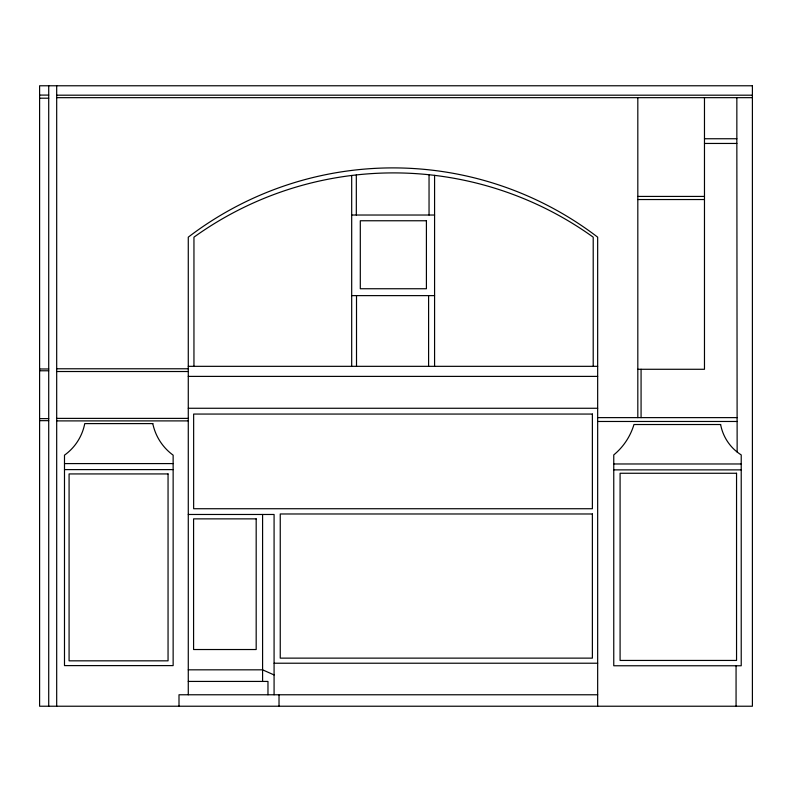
<?xml version="1.0" encoding="UTF-8"?>
<svg xmlns="http://www.w3.org/2000/svg" width="792" height="792" viewBox="0 0 792 792"><rect width="100%" height="100%" fill="white"/><g stroke="black" fill="none" stroke-linecap="round" stroke-linejoin="round"><path stroke-width="1.19" d="M39.6 95.09L48.718 95.09M56.687 95.189L752.4 95.189M56.687 97.663L752.4 97.663M39.6 98.198L48.718 98.198M704.474 138.749L736.847 138.749M704.474 143.451L736.847 143.451L737.144 452.024M637.817 196.426L704.474 196.426M637.817 199.535L704.474 199.535M351.688 215.028L434.58 215.028M351.688 295.624L434.58 295.624M188.278 366.33L597.663 366.33M56.687 368.775L188.278 368.775M39.6 368.983L48.718 368.983M637.817 369.28L704.474 369.28L704.474 97.663M39.6 370.775L48.718 370.775M56.687 371.517L188.278 371.517M188.278 376.388L597.663 376.388M188.278 408.266L597.663 408.266M597.663 417.622L737.144 417.622M56.687 418.384L188.278 418.384M39.6 418.622L48.718 418.622M39.6 420.661L48.718 420.661M56.687 420.898L188.278 420.898M597.663 421.473L737.144 421.473M64.489 463.587L173.141 463.587M613.76 463.973L741.223 463.973M64.489 469.607L173.141 469.607M613.76 469.874L741.223 469.874M188.278 514.473L274.082 514.473L274.082 694.772M274.082 663.221L597.663 663.221M188.278 669.824L262.588 669.824L274.082 674.942M188.278 681.427L267.973 681.427L267.973 694.772M597.663 694.772L179.002 694.772L179.002 706.226M736.847 97.663L736.847 143.451M736.065 665.765L736.065 706.226M641.074 369.28L641.074 417.622M637.817 97.663L637.817 417.622M597.663 706.226L597.663 237.164A337.075 337.075 0 0 0 188.278 237.164L188.278 694.772M593.208 366.33L593.208 237.164A342.193 342.193 0 0 0 193.951 237.164L193.951 366.33M434.58 175.369L434.58 366.33M429.046 174.745L429.046 215.028M428.601 295.624L428.601 366.33M356.509 295.624L356.509 366.33M356.321 174.933L356.321 215.028M351.688 175.477L351.688 366.33M279.022 694.772L279.022 706.226M262.588 514.473L262.588 681.427M56.687 85.774L56.687 706.226M48.718 85.774L48.718 706.226M752.4 85.774L39.6 85.774L39.6 706.226L752.4 706.226L752.4 85.774M426.413 220.76L360.301 220.76L360.301 288.743L426.413 288.743L426.413 220.76M592.376 414.058L193.644 414.058L193.644 508.731L592.376 508.731L592.376 414.058M152.797 423.601L84.744 423.601A50.49 50.49 0 0 1 64.489 455.162L64.489 665.607L173.141 665.607L173.141 455.162A52.044 52.044 0 0 1 152.797 423.601M720.621 424.522L633.966 424.522A62.499 62.499 0 0 1 613.76 454.915L613.76 665.765L741.223 665.765L741.223 454.915A45.748 45.748 0 0 1 720.621 424.522M736.55 473.26L620.087 473.26L620.087 660.439L736.55 660.439L736.55 473.26M168.053 473.933L69.082 473.933L69.082 660.835L168.053 660.835L168.053 473.933M592.376 513.978L280.249 513.978L280.249 658.132L592.376 658.132L592.376 513.978M256.182 518.869L193.585 518.869L193.585 649.529L256.182 649.529L256.182 518.869"/></g></svg>
